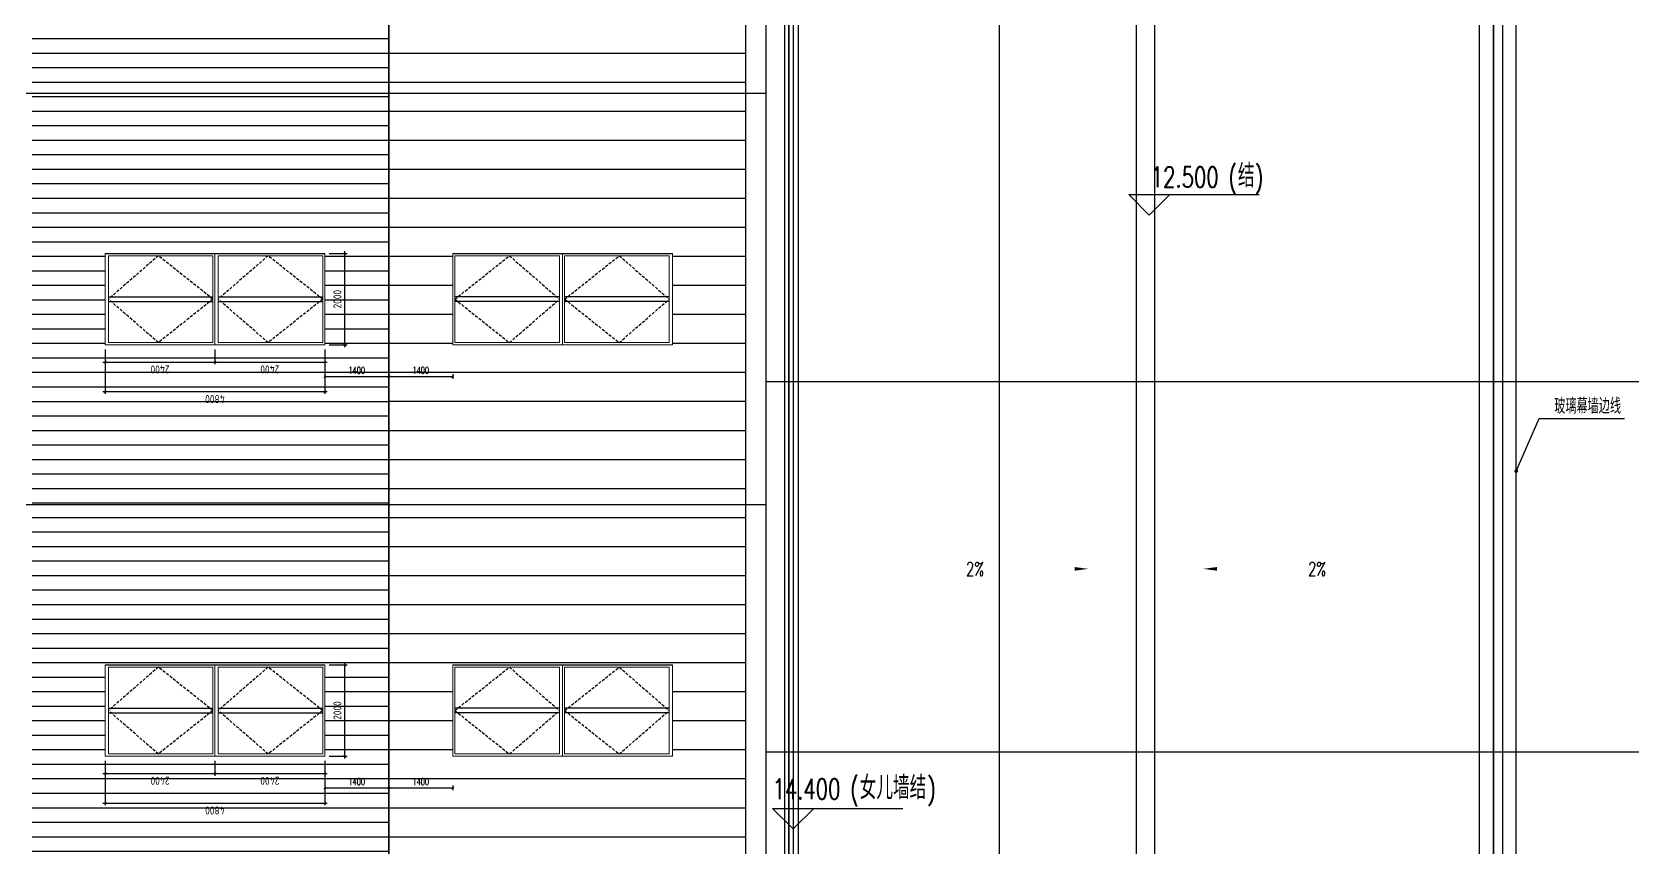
# Model space of a CAD drawing. Extents: x -954573 to 446329, y 489853 to 1226784.
# Drawn here: x 339496 to 374498, y 797335 to 815166 of the extents above; entities that cross this region are included whole.
import ezdxf

# ---------------------------------------------------------------- set-up
doc = ezdxf.new("R2010")
doc.units = 0
doc.header["$LTSCALE"] = 10
doc.header["$MEASUREMENT"] = 0
doc.linetypes.add('10平面$0$DOTE', pattern=[2.42, 2, -0.2, 0.02, -0.2])
doc.linetypes.add('10平面$0$HIDDEN', pattern=[9.525, 6.35, -3.175])
doc.layers.get('Defpoints').update_dxf_attribs({"color": 210})
for name, color, linetype in [('10平面$0$A-AXIS-DOTE', 8, '10平面$0$DOTE'), ('10平面$0$A-AXIS-SYMB', 8, 'Continuous'), ('10平面$0$A-DRAIN', 8, 'Continuous'), ('10平面$0$A-HATCH-2', 8, 'Continuous'), ('10平面$0$A-LIN-V', 8, 'Continuous'), ('10平面$0$A-SFCE', 8, 'Continuous'), ('10平面$0$A-WINDOW', 8, 'Continuous'), ('10平面$0$AS-WALL', 8, 'Continuous'), ('10平面$0$AS-结构边线层', 8, 'Continuous'), ('10平面$0$PUB_TEXT', 8, 'Continuous'), ('10平面$0$参考线', 8, 'Continuous'), ('10平面$0$外框', 1, '10平面$0$HIDDEN'), ('A-LIN-V', 9, 'Continuous')]:
    doc.layers.add(name, color=color, linetype=linetype)
doc.layers.add('10平面$0$成型线', color=3, linetype='Continuous', lineweight=18)
doc.styles.add('10平面$0$_TCH_DIM', font='SIMPLEX', dxfattribs={"bigfont": 'GBCBIG'})
doc.styles.add('10平面$0$_TCH_DIM_T3', font='SIMPLEX', dxfattribs={"width": 0.705882, "bigfont": 'GBCBIG'})
doc.styles.add('10平面$0$Standard', font='gbenor.shx', dxfattribs={"bigfont": 'gbcbig.shx'})
doc.dimstyles.new('10平面$0$50', dxfattribs={"dimscale": 50, "dimtxt": 3.5, "dimasz": 1, "dimexe": 1, "dimexo": 2, "dimgap": 1.5, "dimtad": 1, "dimdec": 0, "dimzin": 12, "dimdsep": 46, "dimtxsty": '10平面$0$Standard', "dimblk": '10平面$0$_ArchTick', "dimcen": 0.1, "dimdle": 1, "dimclrd": 3, "dimclre": 3, "dimclrt": 7, "dimadec": 0, "dimazin": 0, "dimtfac": 1, "dimtdec": 0, "dimtix": 1, "dimtmove": 2, "dimatfit": 3, "dimfxl": 0, "dimtolj": 1, "dimtzin": 0, "dimarcsym": 0})
doc.dimstyles.new('10平面$0$_TCH_ARCH&&50', dxfattribs={"dimtxt": 148.75, "dimasz": 50, "dimexe": 50, "dimexo": 50, "dimgap": 63.125, "dimtad": 1, "dimdec": 0, "dimzin": 0, "dimdsep": 46, "dimtxsty": '10平面$0$_TCH_DIM_T3', "dimblk": '10平面$0$_ArchTick', "dimcen": 0.09, "dimclrt": 7, "dimazin": 2, "dimtfac": 1, "dimtdec": 0, "dimtix": 1, "dimtmove": 2, "dimatfit": 3, "dimfxl": 0, "dimtolj": 1, "dimtzin": 0, "dimarcsym": 0})

# ---------------------------------------------------------------- blocks, each defined once
blk = doc.blocks.new('10平面$0$rrrrrrrrrrrrrrrrrrrrr')
at = {"layer": '10平面$0$A-HATCH-2'}
h = blk.add_hatch(dxfattribs=at)
h.set_pattern_fill('ANSI31', color=256, scale=200, angle=135)
h.set_pattern_definition([(180, (-500100, 0), (-3e-14, -317.5), [])])
h.paths.add_polyline_path([(-160604.2, 832220), (-152804.2, 832220), (-152804.2, 830430), (-152859, 746374.3), (-152804.2, 741420), (-160604.2, 741420)])
h = blk.add_hatch(dxfattribs=at)
h.set_pattern_fill('ANSI31', color=256, scale=400, angle=135)
h.set_pattern_definition([(180, (-500100, 0), (-6e-14, -635), [])])
h.paths.add_polyline_path([(-145004.2, 832220), (-152804.2, 832220), (-152804.2, 830430), (-152749.4, 746374.3), (-152804.2, 741420), (-145004.2, 741420)])
at = {"layer": '10平面$0$A-AXIS-SYMB'}
for p, q in [((-136176.4, 811160), (-136626.4, 811610)), ((-136626.4, 811610), (-133776.4, 811610)), ((-136176.4, 811160), (-135726.4, 811610)), ((-128154.2, 805560), (-127650, 806710)), ((-127650, 806710), (-125787.5, 806710)), ((-143962.6, 797730), (-144412.6, 798180)), ((-144412.6, 798180), (-141562.6, 798180)), ((-143962.6, 797730), (-143512.6, 798180))]:
    blk.add_line(p, q, dxfattribs=at)
at = {"layer": '10平面$0$A-AXIS-SYMB', "const_width": 40}
blk.add_lwpolyline([(-128162.2, 805541.7, 1), (-128146.2, 805578.3, 1)], format="xyb", close=True, dxfattribs=at)
at = {"layer": '10平面$0$A-DRAIN'}
blk.add_lwpolyline([(-144054.2, 741120), (-142954.2, 741120), (-142954.2, 741720), (-140654.2, 741720), (-140654.2, 741120), (-128154.2, 741120), (-128154.2, 832520), (-140654.2, 832520), (-140654.2, 831920), (-142954.2, 831920), (-142954.2, 832520), (-144054.2, 832520)], dxfattribs=at)
at = {"layer": '10平面$0$A-LIN-V'}
blk.add_lwpolyline([(-145004.2, 832220), (-145004.2, 741420)], dxfattribs=at)
at = {"layer": '10平面$0$A-SFCE'}
blk.add_line((-152804.2, 832220), (-152804.2, 741420), dxfattribs=at)
for points in [[(-144154.2, 832220), (-144154.2, 741520)], [(-143854.2, 749670), (-143854.2, 741920), (-143454.2, 741920), (-143454.2, 741920), (-143154.2, 741920), (-143154.2, 743820), (-142954.2, 743820), (-142954.2, 741720), (-143254.2, 741720), (-143254.2, 741720), (-144054.2, 741720), (-144054.2, 832020), (-143454.2, 832020), (-143454.2, 831920), (-142954.2, 831920), (-142954.2, 829820), (-143154.2, 829820), (-143154.2, 831720), (-143454.2, 831720), (-143454.2, 831720), (-143854.2, 831720), (-143854.2, 792620)], [(-136854.2, 832020), (-140154.2, 832020), (-140154.2, 831720), (-140454.2, 831720), (-140454.2, 829820), (-140654.2, 829820), (-140654.2, 831920), (-140354.2, 831920), (-140354.2, 832220), (-128454.2, 832220), (-128454.2, 821020), (-128754.2, 821020), (-128754.2, 818320), (-128454.2, 818320), (-128454.2, 782920), (-128754.2, 782920), (-128754.2, 774520), (-128454.2, 774520), (-128454.2, 741420), (-140554.2, 741420), (-140554.2, 741720), (-140654.2, 741720), (-140654.2, 741920), (-142940, 741920)], [(-140654.2, 741920), (-140654.2, 743820), (-140454.2, 743820), (-140454.2, 741920), (-140354.2, 741920), (-140354.2, 741620), (-128654.2, 741620), (-128654.2, 774320), (-129054.2, 774320), (-129054.2, 783120), (-128654.2, 783120), (-128654.2, 818120), (-129054.2, 818120), (-129054.2, 821220), (-128654.2, 821220), (-128654.2, 832020), (-135654.2, 832020)]]:
    blk.add_lwpolyline(points, dxfattribs=at)
at = {"layer": '10平面$0$PUB_TEXT', "style": '10平面$0$_TCH_DIM', "width": 0.705882}
for s, height, p in [('12.500', 446.25, (-136145, 811767.5)), ('(', 446.2, (-134450, 811767.5)), (')', 446.2, (-133871.4, 811767.5)), ('14.400', 446.25, (-144413.4, 798380)), ('(', 446.2, (-142718.4, 798380)), (')', 446.2, (-141033.9, 798380))]:
    blk.add_text(s, height=height, dxfattribs=at).set_placement(p)
at = {"layer": '10平面$0$PUB_TEXT', "style": '10平面$0$_TCH_DIM'}
for s, height, p in [('结', 506.4, (-134240, 811767.5)), ('玻璃幕墙边线', 337.59, (-127322.3, 806815)), ('女儿墙结', 506.38, (-142508.4, 798380))]:
    blk.add_text(s, height=height, dxfattribs=at).set_placement(p)
blk = doc.blocks.new('10平面$0$43243')
at = {"layer": '10平面$0$AS-结构边线层'}
blk.add_lwpolyline([(356046, 741420), (356046, 832020), (356646, 832020), (356646, 831920), (357146, 831920), (357146, 831720), (359446, 831720), (359446, 831920), (359746, 831920), (359746, 832220), (371646, 832220), (371646, 821020), (371346, 821020), (371346, 818320), (371646, 818320), (371646, 782920)], dxfattribs=at)
blk = doc.blocks.new('10平面$0$_ArchTick')
at = {"color": 0, "linetype": 'ByBlock', "const_width": 0.4}
blk.add_lwpolyline([(-0.5, -0.5), (0.5, 0.5)], dxfattribs=at)
blk = doc.blocks.new('*D3461')
at = {"layer": 'Defpoints', "color": 3, "lineweight": -2}
for p, q in [((105313, -25069), (105313, -25459)), ((107313, -25069), (107313, -25459)), ((105263, -25409), (107363, -25409))]:
    blk.add_line(p, q, dxfattribs=at)
at = {"layer": 'Defpoints', "color": 0}
for p in [(105313, -24969), (107313, -24969), (107313, -25409)]:
    blk.add_point(p, dxfattribs=at)
at = {"layer": 'Defpoints', "color": 3, "lineweight": -2, "xscale": 50, "yscale": 50, "zscale": 50, "rotation": 180}
blk.add_blockref('10平面$0$_ArchTick', (105313, -25409), dxfattribs=at)
at = {"layer": 'Defpoints', "color": 3, "lineweight": -2, "xscale": 50, "yscale": 50, "zscale": 50}
blk.add_blockref('10平面$0$_ArchTick', (107313, -25409), dxfattribs=at)
at = {"layer": 'Defpoints', "color": 7, "insert": (106313, -25246), "char_height": 175, "attachment_point": 5, "style": '10平面$0$Standard'}
blk.add_mtext('\\A1;2000', dxfattribs=at)
blk = doc.blocks.new('*D3462')
at = {"layer": 'Defpoints', "color": 3, "lineweight": -2}
for p, q in [((105213, -22569), (104888, -22569)), ((104938, -22519), (104938, -25019)), ((105213, -24969), (104888, -24969))]:
    blk.add_line(p, q, dxfattribs=at)
at = {"layer": 'Defpoints', "color": 0}
for p in [(105313, -22569), (104938, -24969), (105313, -24969)]:
    blk.add_point(p, dxfattribs=at)
at = {"layer": 'Defpoints', "color": 3, "lineweight": -2, "xscale": 50, "yscale": 50, "zscale": 50}
for p, rotation in [((104938, -22569), 90), ((104938, -24969), 270)]:
    blk.add_blockref('10平面$0$_ArchTick', p, dxfattribs=dict(at, rotation=rotation))
at = {"layer": 'Defpoints', "color": 7, "insert": (104776, -23769), "char_height": 175, "attachment_point": 5, "rotation": 90, "style": '10平面$0$Standard'}
blk.add_mtext('\\A1;2400', dxfattribs=at)
blk = doc.blocks.new('*D3463')
at = {"layer": 'Defpoints', "color": 3, "lineweight": -2}
for p, q in [((105213, -20169), (104240, -20169)), ((104290, -20119), (104290, -25019)), ((105213, -24969), (104240, -24969))]:
    blk.add_line(p, q, dxfattribs=at)
at = {"layer": 'Defpoints', "color": 0}
for p in [(105313, -20169), (104290, -24969), (105313, -24969)]:
    blk.add_point(p, dxfattribs=at)
at = {"layer": 'Defpoints', "color": 3, "lineweight": -2, "xscale": 50, "yscale": 50, "zscale": 50}
for p, rotation in [((104290, -20169), 90), ((104290, -24969), 270)]:
    blk.add_blockref('10平面$0$_ArchTick', p, dxfattribs=dict(at, rotation=rotation))
at = {"layer": 'Defpoints', "color": 7, "insert": (104128, -22569), "char_height": 175, "attachment_point": 5, "rotation": 90, "style": '10平面$0$Standard'}
blk.add_mtext('\\A1;4800', dxfattribs=at)
blk = doc.blocks.new('*D3464')
at = {"layer": 'Defpoints', "color": 3, "lineweight": -2}
for p, q in [((105213, -20169), (104888, -20169)), ((104938, -20119), (104938, -22619)), ((105213, -22569), (104888, -22569))]:
    blk.add_line(p, q, dxfattribs=at)
at = {"layer": 'Defpoints', "color": 0}
for p in [(105313, -20169), (104938, -22569), (105313, -22569)]:
    blk.add_point(p, dxfattribs=at)
at = {"layer": 'Defpoints', "color": 3, "lineweight": -2, "xscale": 50, "yscale": 50, "zscale": 50}
for p, rotation in [((104938, -20169), 90), ((104938, -22569), 270)]:
    blk.add_blockref('10平面$0$_ArchTick', p, dxfattribs=dict(at, rotation=rotation))
at = {"layer": 'Defpoints', "color": 7, "insert": (104776, -21369), "char_height": 175, "attachment_point": 5, "rotation": 90, "style": '10平面$0$Standard'}
blk.add_mtext('\\A1;2400', dxfattribs=at)
blk = doc.blocks.new('*D3469')
at = {"layer": '10平面$0$A-WINDOW', "color": 0, "lineweight": -2}
for p, q in [((368233, 714320), (368340, 714320)), ((368290, 712920), (368290, 714320)), ((368233, 712920), (368340, 712920))]:
    blk.add_line(p, q, dxfattribs=at)
at = {"layer": 'Defpoints', "color": 0}
for p in [(368183, 714320), (368290, 714320), (368183, 712920)]:
    blk.add_point(p, dxfattribs=at)
at = {"layer": '10平面$0$A-WINDOW', "color": 0, "lineweight": -2, "xscale": 50, "yscale": 50, "zscale": 50}
for p, rotation in [((368290, 714320), 90), ((368290, 712920), 270)]:
    blk.add_blockref('10平面$0$_ArchTick', p, dxfattribs=dict(at, rotation=rotation))
at = {"layer": '10平面$0$A-WINDOW', "color": 7, "insert": (368153, 713620), "char_height": 148.8, "attachment_point": 5, "rotation": 90, "style": '10平面$0$_TCH_DIM_T3'}
blk.add_mtext('\\A1;1400', dxfattribs=at)
blk = doc.blocks.new('*D3470')
at = {"layer": '10平面$0$A-WINDOW', "color": 0, "lineweight": -2}
for p, q in [((368233, 715720), (368340, 715720)), ((368290, 714320), (368290, 715720)), ((368233, 714320), (368340, 714320))]:
    blk.add_line(p, q, dxfattribs=at)
at = {"layer": 'Defpoints', "color": 0}
for p in [(368183, 715720), (368290, 715720), (368183, 714320)]:
    blk.add_point(p, dxfattribs=at)
at = {"layer": '10平面$0$A-WINDOW', "color": 0, "lineweight": -2, "xscale": 50, "yscale": 50, "zscale": 50}
for p, rotation in [((368290, 715720), 90), ((368290, 714320), 270)]:
    blk.add_blockref('10平面$0$_ArchTick', p, dxfattribs=dict(at, rotation=rotation))
at = {"layer": '10平面$0$A-WINDOW', "color": 7, "insert": (368153, 715020), "char_height": 148.8, "attachment_point": 5, "rotation": 90, "style": '10平面$0$_TCH_DIM_T3'}
blk.add_mtext('\\A1;1400', dxfattribs=at)
blk = doc.blocks.new('10平面$0$dote')
at = {"layer": '10平面$0$A-AXIS-DOTE'}
for p, q in [((68032.2, -69160), (68032.2, 36662.3)), ((76282.2, -68993.9), (76282.2, 36606.4)), ((81382.2, -68993.9), (81382.2, 36662.3)), ((91882.2, -264080), (91882.2, 36662.3)), ((76882.2, -68810), (76882.2, 36400)), ((76282.2, 9000), (-41310, 9000)), ((76282.2, 2700), (98661.5, 2700)), ((76282.2, 0), (-41310, 0)), ((76282.2, -5400), (98661.5, -5400))]:
    blk.add_line(p, q, dxfattribs=at)
blk = doc.blocks.new('10平面$0$43243243')
at = {"layer": '10平面$0$A-DRAIN'}
for p, q in [((363646, 786970), (363646, 830520)), ((364046, 742020), (364046, 830520))]:
    blk.add_line(p, q, dxfattribs=at)
at = {"layer": '10平面$0$A-SFCE'}
blk.add_lwpolyline([(371646, 741420), (356046, 741420), (356046, 832020), (371646, 832020)], close=True, dxfattribs=at)
blk = doc.blocks.new('10平面$0$tc')
blk.add_wipeout([(105308.2, -20169.2), (105308.2, -24969.2), (107308.2, -24969.2), (107308.1, -20169.2)]).dxf.layer = '10平面$0$参考线'
at = {"color": 2}
for p, q in [((106262.8, -20239.2), (106262.8, -22524.2)), ((106363.6, -20239.2), (106363.6, -22524.2)), ((106262.8, -22639.2), (106262.8, -24924.2)), ((106363.6, -22639.2), (106363.6, -24924.2))]:
    blk.add_line(p, q, dxfattribs=at)
at = {"layer": '10平面$0$外框'}
for points in [[(106313.2, -22524.2), (105363.2, -21331.7), (106313.2, -20239.2)], [(106313.2, -22524.2), (107263.2, -21331.7), (106313.2, -20239.2)], [(106313.2, -24924.2), (105363.2, -23731.7), (106313.2, -22639.2)], [(106313.2, -24924.2), (107263.2, -23731.7), (106313.2, -22639.2)]]:
    blk.add_lwpolyline(points, dxfattribs=at)
at = {"layer": '10平面$0$成型线'}
for p, q in [((105313.2, -22569.2), (107313.2, -22569.2)), ((105313.2, -24969.2), (107313.2, -24969.2))]:
    blk.add_line(p, q, dxfattribs=at)
for points in [[(105313.2, -22569.2), (105313.2, -20169.2), (107313.2, -20169.2), (107313.2, -22569.2)], [(105313.2, -24969.2), (105313.2, -22569.2), (107313.2, -22569.2), (107313.2, -24969.2)]]:
    blk.add_lwpolyline(points, dxfattribs=at)
for points in [[(105363.2, -22524.2), (107263.2, -22524.2), (107263.2, -20239.2), (105363.2, -20239.2)], [(105363.2, -24924.2), (107263.2, -24924.2), (107263.2, -22639.2), (105363.2, -22639.2)]]:
    blk.add_lwpolyline(points, close=True, dxfattribs=at)
at = {"layer": 'Defpoints'}
for p1, p2, distance, picture, middle in [((105313.2, -20169.2), (105313.2, -24969.2), -1023.2, '*D3463', (104127.5, -22569.2)), ((105313.2, -20169.2), (105313.2, -22569.2), -374.7, '*D3464', (104776, -21369.2)), ((105313.2, -22569.2), (105313.2, -24969.2), -374.7, '*D3462', (104776, -23769.2)), ((105313.2, -24969.2), (107313.2, -24969.2), -439.5, '*D3461', (106313.2, -25246.3))]:
    dim = blk.add_aligned_dim(p1=p1, p2=p2, distance=distance, dimstyle='10平面$0$50', dxfattribs=at)
    dim.commit()
    dim.dimension.update_dxf_attribs({"geometry": picture, "text_midpoint": middle})
blk = doc.blocks.new('10平面$0$423432432222')
at = {"xscale": -1}
blk.add_blockref('10平面$0$tc', (472909.1, 740689.2), dxfattribs=at)
at = {"rotation": 180}
blk.add_blockref('10平面$0$tc', (472909.1, 687950.8), dxfattribs=at)
at = {"layer": '10平面$0$A-WINDOW', "color": 1}
for p1, p2, picture, middle in [((368182.5, 714320), (368182.5, 715720), '*D3470', (368152.5, 715020)), ((368182.5, 712920), (368182.5, 714320), '*D3469', (368152.5, 713620))]:
    dim = blk.add_aligned_dim(p1=p1, p2=p2, distance=-107.5, dimstyle='10平面$0$_TCH_ARCH&&50', dxfattribs=at)
    dim.commit()
    dim.dimension.update_dxf_attribs({"geometry": picture, "text_midpoint": middle})
blk = doc.blocks.new('10平面$0$242343243')
at = {"layer": '10平面$0$A-WINDOW', "rotation": 270}
for p in [(-367024, 1175916), (-367024, 1166916)]:
    blk.add_blockref('10平面$0$423432432222', p, dxfattribs=at)
blk = doc.blocks.new('10平面')
blk.add_blockref('10平面$0$rrrrrrrrrrrrrrrrrrrrr', (500100, 0))
at = {"layer": '10平面$0$A-WINDOW'}
blk.add_blockref('10平面$0$43243', (0, 0), dxfattribs=at)
blk.add_blockref('10平面$0$242343243', (0, 0), dxfattribs=at)
at = {"layer": '10平面$0$A-AXIS-SYMB'}
for points in [[(360401.6, 803420, 0, 0, 0), (362591.6, 803420, 0, 80, 0), (362291.6, 803420, 0, 0, 0)], [(367290, 803420, 0, 0, 0), (365100, 803420, 0, 80, 0), (365400, 803420, 0, 0, 0)]]:
    blk.add_lwpolyline(points, format="xyseb", dxfattribs=at)
at = {"layer": '10平面$0$A-SFCE'}
blk.add_lwpolyline([(371445.8, 832020), (371445.8, 821220), (368945.8, 821220), (368945.8, 818120), (371445.8, 818120), (371445.8, 783120), (368945.8, 783120), (368945.8, 774320), (371445.8, 774320), (371445.8, 741620)], dxfattribs=at)
blk.add_blockref('10平面$0$43243243', (0, 0), dxfattribs=at)
at = {"layer": '10平面$0$AS-WALL'}
blk.add_blockref('10平面$0$dote', (279263.6, 804820), dxfattribs=at)
at = {"layer": '10平面$0$PUB_TEXT', "style": '10平面$0$_TCH_DIM', "width": 0.705882}
for p in [(359916.6, 803271.2), (367395, 803271.2)]:
    blk.add_text('2%', height=297.5, dxfattribs=at).set_placement(p)

msp = doc.modelspace()

# ---------------------------------------------------------------- block references
at = {"layer": 'A-LIN-V'}
msp.add_blockref('10平面', (0, 0), dxfattribs=at)

doc.saveas('drawing.dxf')
